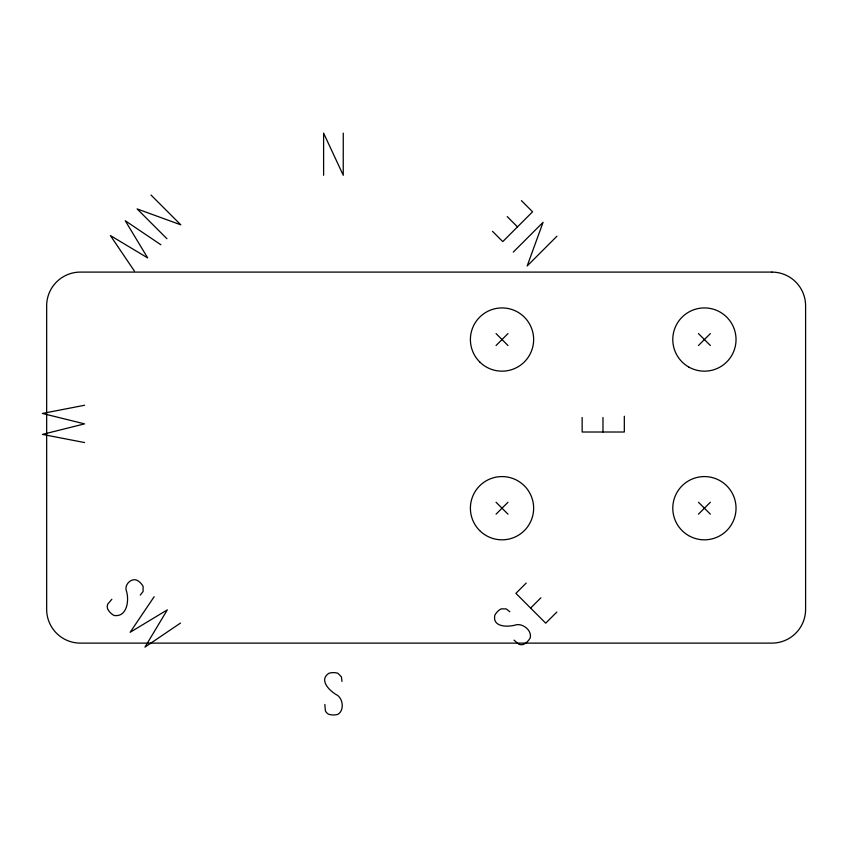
<?xml version="1.0" encoding="UTF-8"?>
<svg xmlns="http://www.w3.org/2000/svg" width="848" height="848" viewBox="0 0 848 848"><rect width="100%" height="100%" fill="white"/><g stroke="black" fill="none" stroke-linecap="round" stroke-linejoin="round"><path stroke-width="1.27" d="M154.156 596.695L130.136 632.301L167.321 609.86L144.955 647.119L180.518 623.057M111.851 599.271L107.781 604.073A6.763 6.763 0 0 0 107.76 609.161A15.55 15.55 0 0 0 114.077 615.478C127.603 617.514 129.521 599.112 126.066 589.911C125.016 584.145 131.037 578.082 136.804 580.117A15.55 15.55 0 0 1 143.121 586.434L143.068 591.522L140.249 595.105M513.273 252.11L543.08 222.293L527.159 265.996L556.966 236.179M496.059 345.507L507.984 333.582M496.059 514.164L507.984 502.239M698.445 345.507L710.37 333.582M526.184 583.074L515.902 593.356L545.709 623.174L556.86 612.023M530.615 608.08L540.897 597.798M698.445 514.164L710.37 502.239M84.567 405.259L42.4 413.453L84.567 423.873L42.4 434.409L84.567 442.55M160.876 244.754L125.218 220.703L147.7 257.94L110.378 235.543L134.472 271.159M698.445 333.582L710.37 345.507M521.435 200.637L532.576 211.788L502.769 241.606L492.487 231.324M507.21 216.6L517.492 226.882M698.445 502.239L710.37 514.164M496.059 333.582L507.984 345.507M496.059 502.239L507.984 514.164M150.986 195.019L180.804 224.837L137.1 208.905L166.918 238.723M509.839 611.737L506.256 608.917L501.168 608.853A15.55 15.55 0 0 0 494.85 615.182C492.073 627.605 508.588 627.202 516.114 624.817C523.068 623.301 532.131 630.583 530.212 637.897A15.55 15.55 0 0 1 523.894 644.226A6.763 6.763 0 0 1 518.806 644.204L514.015 640.134M624.319 416.241L624.319 432.014L582.152 432.014L582.152 417.47M602.97 417.47L602.97 432.014M343.249 133.125L343.249 175.282L323.607 133.125L323.607 175.282M341.977 681.421L341.426 676.895L337.875 673.259A15.55 15.55 0 0 0 328.939 673.259C318.18 680.085 330.148 691.47 337.165 695.116C343.154 698.964 344.405 710.518 337.875 714.334A15.55 15.55 0 0 1 328.939 714.334A6.763 6.763 0 0 1 325.356 710.719L324.848 704.455M771.871 272.091L80.39 272.091A33.729 33.729 0 0 0 46.661 305.821L46.661 609.394A33.729 33.729 0 0 0 80.39 643.123L771.871 643.123A33.729 33.729 0 0 0 805.6 609.394L805.6 305.821A33.729 33.729 0 0 0 771.871 272.091M688.597 535.586A31.62 31.62 0 0 0 736.032 508.196A31.62 31.62 0 0 0 688.597 480.816A31.62 31.62 0 0 0 688.597 535.586M479.661 361.905A31.62 31.62 0 0 0 532.565 347.733A31.62 31.62 0 0 0 493.843 309.001A31.62 31.62 0 0 0 479.661 361.905M688.597 366.93A31.62 31.62 0 0 0 736.032 339.55A31.62 31.62 0 0 0 688.597 312.159A31.62 31.62 0 0 0 688.597 366.93M479.661 530.562A31.62 31.62 0 0 0 532.565 516.39A31.62 31.62 0 0 0 493.843 477.657A31.62 31.62 0 0 0 479.661 530.562"/></g></svg>
